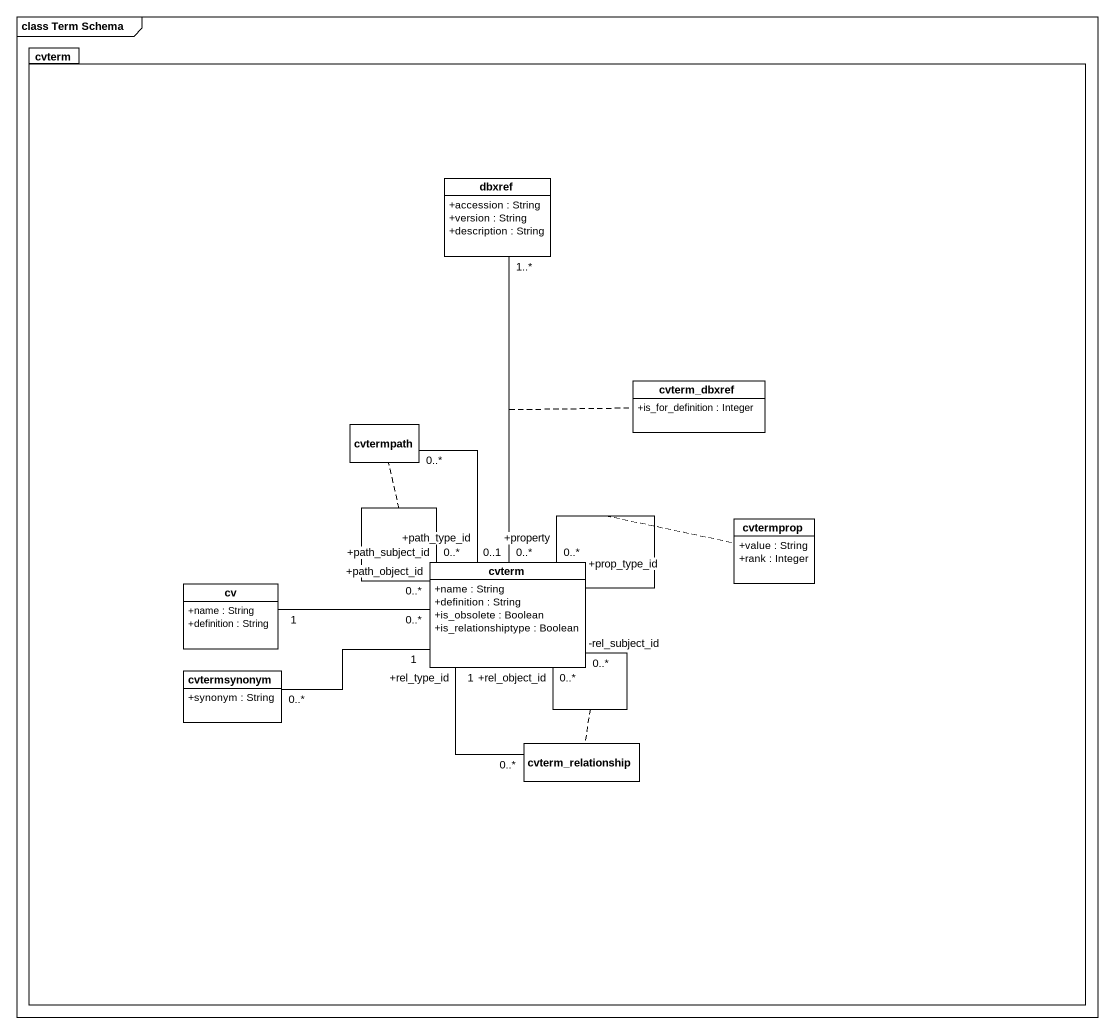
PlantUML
@startuml
mainframe class Term Schema
hide circle
hide empty members
skinparam classAttributeIconSize 0
package cvterm {
  class dbxref {
    +accession : String
    +version : String
    +description : String
  }
  class cvterm_dbxref {
    +is_for_definition : Integer
  }
  class cvtermpath
  class cvtermprop {
    +value : String
    +rank : Integer
  }
  class cv {
    +name : String
    +definition : String
  }
  class "cvterm" as cvterm_2 {
    +name : String
    +definition : String
    +is_obsolete : Boolean
    +is_relationshiptype : Boolean
  }
  class cvtermsynonym {
    +synonym : String
  }
  class cvterm_relationship
}
cvtermpath "0..*" -- "+path_type_id\n0..1" cvterm_2
cvterm_2 "0..*" -up- "1..*" dbxref
(cvterm_2, dbxref) .. cvterm_dbxref
cvterm_2 "0..*" -left- "1" cv
cvterm_2 "0..*\n+property" -- "+prop_type_id" cvterm_2
(cvterm_2, cvterm_2) .. cvtermprop
cvterm_2 "0..*\n+path_subject_id" -- "0..*\n+path_object_id" cvterm_2
(cvterm_2, cvterm_2) .. cvtermpath
cvterm_2 "0..*\n+rel_object_id" -- "0..*\n-rel_subject_id" cvterm_2
(cvterm_2, cvterm_2) .. cvterm_relationship
cvtermsynonym "0..*" -right- "1" cvterm_2
cvterm_relationship "0..*" -up- "+rel_type_id\n1" cvterm_2
@enduml
